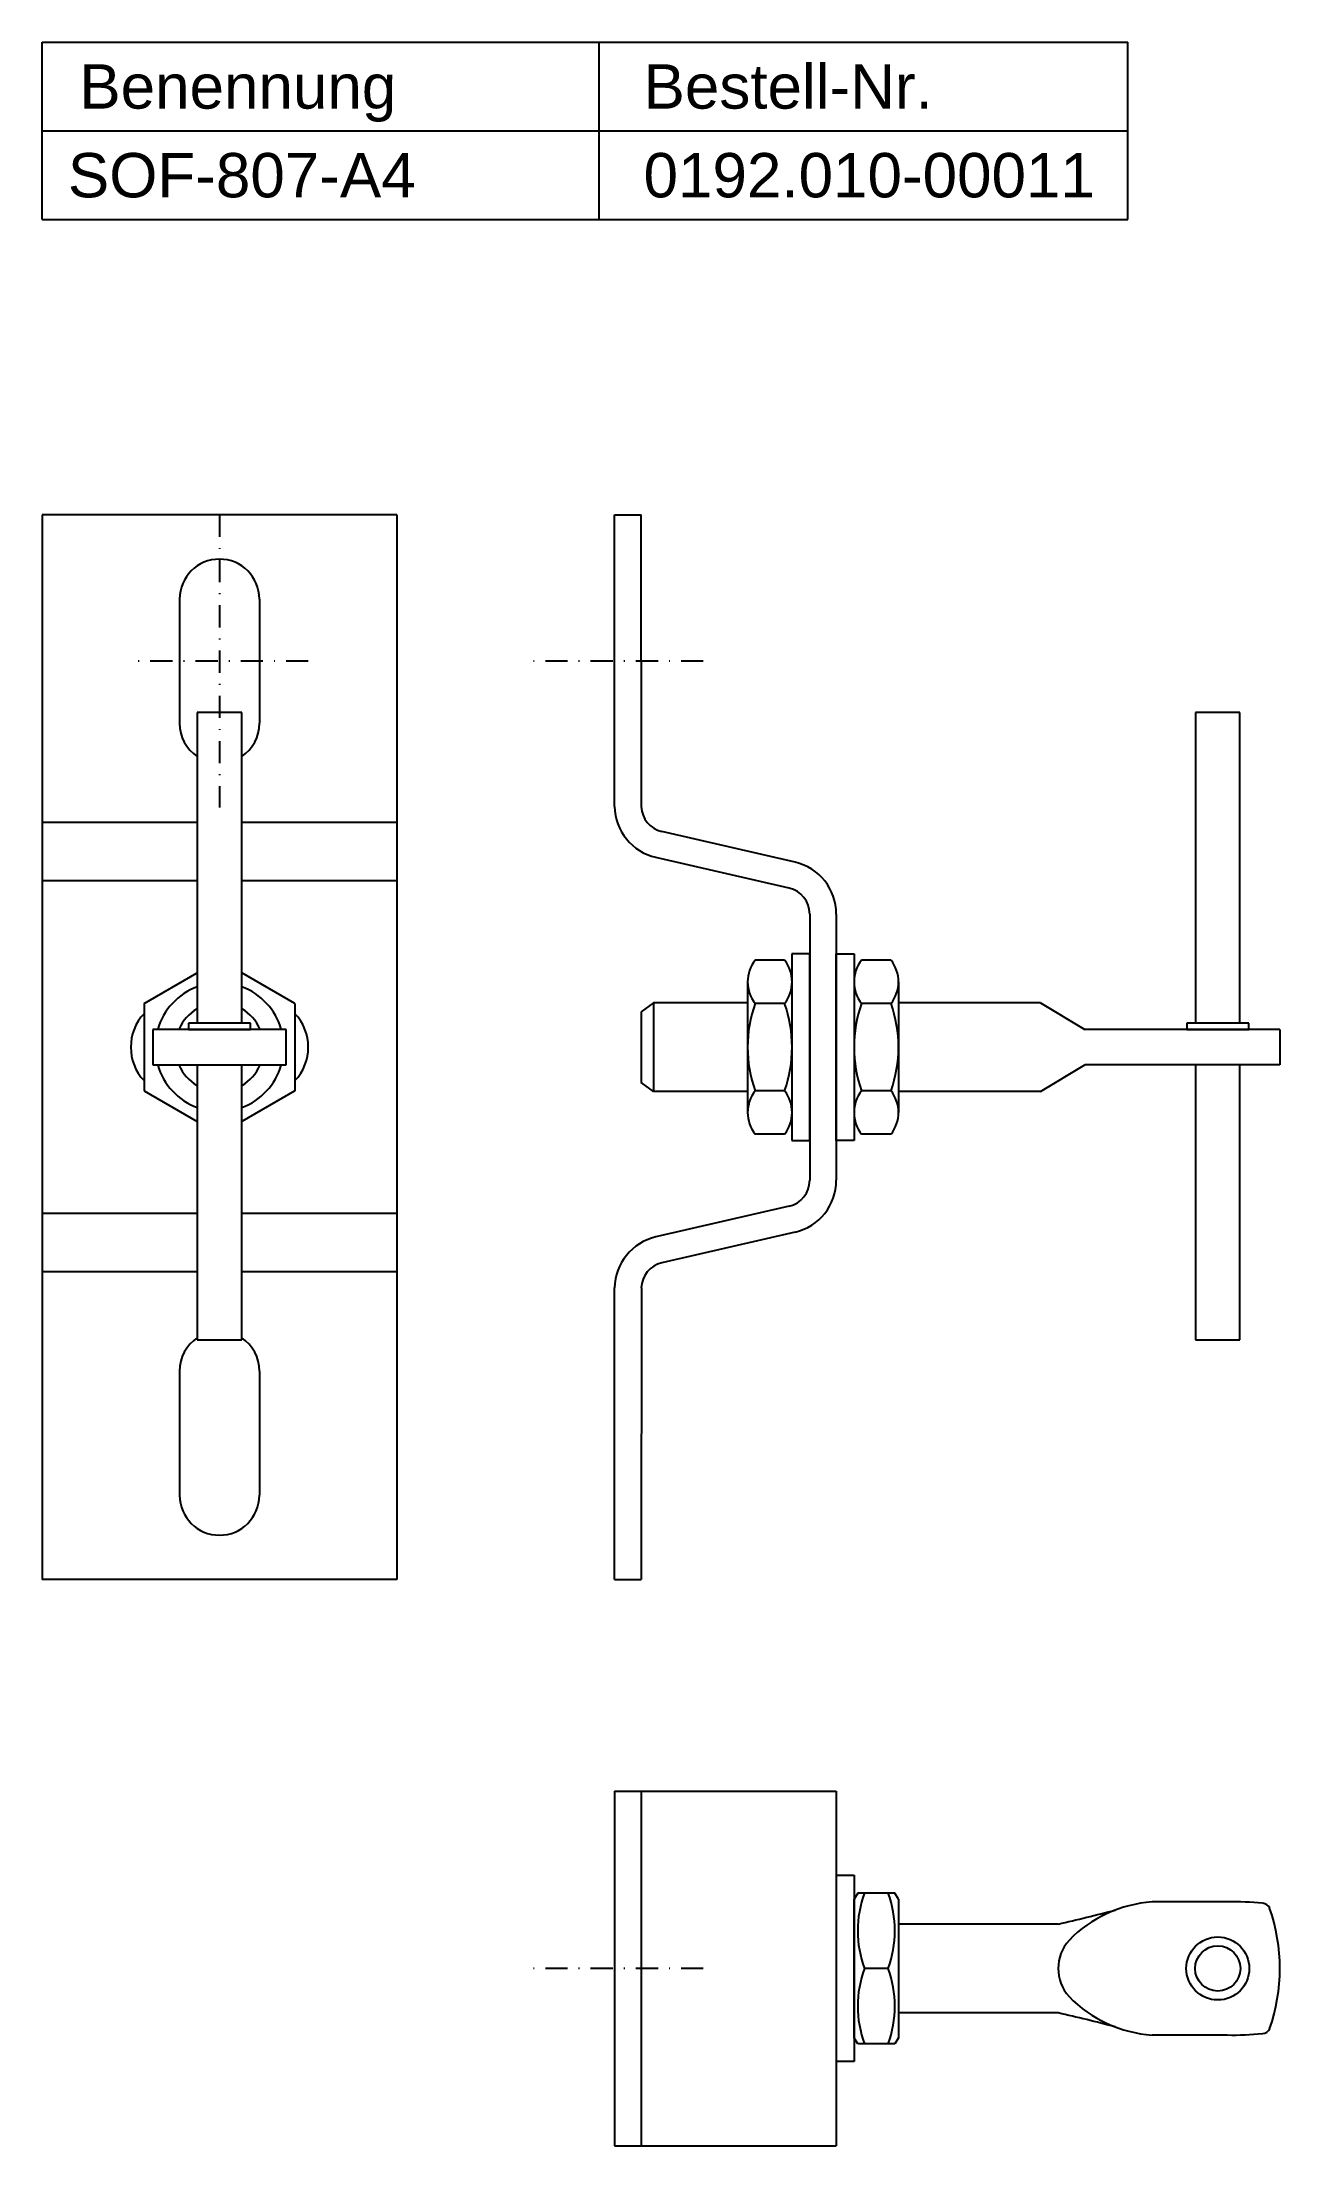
# Model space of a CAD drawing. Header units: millimetres. Extents: x 707 to 846, y 22 to 259.
import ezdxf

# ---------------------------------------------------------------- set-up
doc = ezdxf.new("R2010")
doc.units = ezdxf.units.MM
doc.header["$LTSCALE"] = 10
doc.linetypes.add('STRICHPUNKT2', pattern=[0.5, 0.25, -0.125, 0, -0.125])
doc.layers.add('HALFEN', color=2, linetype='Continuous')
doc.styles.add('ARIAL50', font='ARIAL.TTF', dxfattribs={"height": 5})

msp = doc.modelspace()

# ---------------------------------------------------------------- linework, layer by layer
at = {"layer": 'HALFEN'}
for p, q in [((706.88, 259.37), (829.26, 259.37)), ((706.88, 239.37), (706.88, 259.37)), ((769.68, 239.37), (769.68, 259.37)), ((829.26, 239.37), (829.26, 259.37)), ((706.88, 249.37), (829.26, 249.37)), ((769.68, 249.37), (829.26, 249.37)), ((769.68, 249.37), (829.26, 249.37)), ((706.88, 239.37), (829.26, 239.37)), ((769.68, 239.37), (829.26, 239.37)), ((769.68, 239.37), (829.26, 239.37)), ((769.68, 239.37), (829.26, 239.37)), ((746.88, 206.1), (706.88, 206.1)), ((706.88, 206.1), (706.88, 86.1)), ((746.88, 206.1), (746.88, 86.1)), ((771.41, 173.23), (771.41, 206.1)), ((771.41, 206.1), (774.41, 206.1)), ((774.43, 173.21), (774.41, 206.1)), ((722.38, 196.6), (722.38, 182.6)), ((731.38, 196.6), (731.38, 182.6)), ((729.38, 183.8), (724.38, 183.8)), ((724.38, 183.8), (724.38, 148.8)), ((729.38, 148.8), (729.38, 183.8)), ((841.91, 183.8), (836.91, 183.8)), ((836.91, 183.8), (836.91, 148.8)), ((841.91, 148.8), (841.91, 183.8)), ((791.76, 166.94), (776.74, 170.41)), ((791.09, 164.02), (776.06, 167.49)), ((793.41, 161.1), (793.41, 131.1)), ((796.41, 161.1), (796.41, 131.1)), ((791.41, 156.6), (791.41, 135.6)), ((793.41, 156.6), (791.41, 156.6)), ((793.41, 135.6), (793.41, 156.6)), ((796.41, 135.6), (796.41, 156.6)), ((796.41, 156.6), (798.41, 156.6)), ((798.41, 156.6), (798.41, 135.6)), ((718.38, 151.01), (724.38, 154.47)), ((735.38, 151.01), (729.38, 154.47)), ((790.57, 155.92), (787.26, 155.92)), ((802.57, 155.92), (799.26, 155.92)), ((786.41, 153.46), (786.41, 138.74)), ((803.41, 153.46), (803.41, 138.74)), ((718.38, 151.01), (718.38, 141.19)), ((735.38, 151.01), (735.38, 141.19)), ((775.81, 151.1), (774.41, 150.1)), ((774.41, 150.1), (774.41, 142.1)), ((775.81, 151.1), (775.81, 141.1)), ((786.41, 151.1), (775.81, 151.1)), ((790.57, 151.01), (787.26, 151.01)), ((802.57, 151.01), (799.26, 151.01)), ((819.41, 151.1), (803.41, 151.1)), ((819.41, 151.1), (824.41, 148.1)), ((734.38, 148.1), (719.38, 148.1)), ((719.38, 148.1), (719.38, 144.1)), ((730.38, 148.8), (723.38, 148.8)), ((723.38, 148.8), (723.38, 148.1)), ((723.38, 148.1), (730.38, 148.1)), ((723.38, 148.1), (730.38, 148.1)), ((730.38, 148.1), (730.38, 148.8)), ((734.38, 144.1), (734.38, 148.1)), ((846.41, 148.1), (824.41, 148.1)), ((842.91, 148.8), (835.91, 148.8)), ((835.91, 148.8), (835.91, 148.1)), ((835.91, 148.1), (842.91, 148.1)), ((842.91, 148.1), (842.91, 148.8)), ((846.41, 148.1), (846.41, 144.1)), ((719.38, 144.1), (734.38, 144.1)), ((724.38, 144.1), (724.38, 113.1)), ((729.38, 113.1), (729.38, 144.1)), ((819.41, 141.1), (824.41, 144.1)), ((846.41, 144.1), (824.41, 144.1)), ((836.91, 144.1), (836.91, 113.1)), ((841.91, 113.1), (841.91, 144.1)), ((718.38, 141.19), (724.38, 137.73)), ((735.38, 141.19), (729.38, 137.73)), ((775.81, 141.1), (774.41, 142.1)), ((786.41, 141.1), (775.81, 141.1)), ((790.57, 141.19), (787.26, 141.19)), ((802.57, 141.19), (799.26, 141.19)), ((819.41, 141.1), (803.41, 141.1)), ((790.57, 136.28), (787.26, 136.28)), ((791.41, 135.6), (793.41, 135.6)), ((798.41, 135.6), (796.41, 135.6)), ((802.57, 136.28), (799.26, 136.28)), ((791.09, 128.18), (776.06, 124.71)), ((791.76, 125.25), (776.74, 121.78)), ((771.41, 86.1), (771.41, 118.96)), ((774.43, 118.99), (774.41, 86.1)), ((724.38, 113.1), (729.38, 113.1)), ((836.91, 113.1), (841.91, 113.1)), ((722.38, 109.6), (722.38, 95.6)), ((731.38, 109.6), (731.38, 95.6)), ((746.88, 86.1), (706.88, 86.1)), ((771.41, 86.1), (774.41, 86.1)), ((771.41, 62.27), (796.41, 62.27)), ((771.41, 62.27), (771.41, 22.27)), ((774.41, 62.27), (774.41, 22.27)), ((796.41, 62.27), (796.41, 22.27)), ((796.41, 52.77), (798.41, 52.77)), ((798.41, 52.77), (798.41, 31.77)), ((798.82, 50.77), (798.41, 50.07)), ((798.41, 34.47), (798.41, 50.07)), ((803.01, 50.77), (798.82, 50.77)), ((803.41, 50.07), (803.01, 50.77)), ((803.41, 50.07), (803.41, 34.47)), ((798.41, 49.64), (798.41, 34.91)), ((840.48, 49.77), (832.01, 49.77)), ((821.4, 47.27), (803.41, 47.27)), ((802.25, 42.27), (799.58, 42.27)), ((821.4, 37.27), (803.41, 37.27)), ((798.82, 33.77), (798.41, 34.47)), ((803.01, 33.77), (798.82, 33.77)), ((803.41, 34.47), (803.01, 33.77)), ((840.48, 34.77), (832.01, 34.77)), ((798.41, 31.77), (796.41, 31.77)), ((771.41, 22.27), (796.41, 22.27))]:
    msp.add_line(p, q, dxfattribs=at)
at = {"layer": 'HALFEN', "color": 1, "linetype": 'STRICHPUNKT2'}
for p, q in [((726.88, 206.1), (726.88, 173.1)), ((736.88, 189.6), (716.88, 189.6)), ((781.41, 189.6), (761.41, 189.6)), ((781.41, 42.27), (761.41, 42.27))]:
    msp.add_line(p, q, dxfattribs=at)
at = {"layer": 'HALFEN', "ltscale": 20}
for p, q in [((724.38, 171.42), (706.88, 171.42)), ((746.88, 171.42), (729.38, 171.42)), ((724.38, 164.83), (706.88, 164.83)), ((746.88, 164.83), (729.38, 164.83)), ((724.38, 127.36), (706.88, 127.36)), ((746.88, 127.36), (729.38, 127.36)), ((724.38, 120.78), (706.88, 120.78)), ((746.88, 120.78), (729.38, 120.78))]:
    msp.add_line(p, q, dxfattribs=at)
at = {"layer": 'HALFEN'}
for radius in [3.55, 2.55]:
    msp.add_circle((839.41, 42.27), radius, dxfattribs=at)
for centre, radius, start, end in [((726.88, 196.6), 4.5, 0, 180), ((726.88, 182.6), 4.5, 180, 236.251), ((726.88, 182.6), 4.5, 303.749, 0), ((777.41, 173.34), 6, 181, 257), ((777.4, 173.31), 2.98, 182.0258, 257.1625), ((790.41, 161.1), 6, 0, 77), ((790.41, 161.1), 3, 0, 77), ((790.41, 153.46), 4, 142.1211, 217.8789), ((787.42, 153.46), 4, 322.1211, 37.8789), ((802.41, 153.46), 4, 142.1211, 217.8789), ((799.42, 153.46), 4, 322.1211, 37.8789), ((726.88, 146.1), 7.25, 110.1713, 163.9866), ((726.88, 146.1), 7.25, 16.0134, 69.8287), ((722.38, 146.1), 5.5, 136.6582, 223.3418), ((722.38, 146.1), 5.5, 136.6582, 223.3418), ((726.88, 146.1), 5, 120, 156.4218), ((726.88, 146.1), 5, 23.5782, 60), ((731.38, 146.1), 5.5, 316.6582, 43.3418), ((731.38, 146.1), 5.5, 316.6582, 43.3418), ((801.14, 146.1), 14.73, 160.5288, 199.4712), ((776.69, 146.1), 14.73, 340.5288, 19.4712), ((813.14, 146.1), 14.73, 160.5288, 199.4712), ((788.69, 146.1), 14.73, 340.5288, 19.4712), ((726.88, 146.1), 7.25, 196.0134, 249.8287), ((726.88, 146.1), 5, 203.5782, 240), ((726.88, 146.1), 7.25, 290.1713, 343.9866), ((726.88, 146.1), 5, 300, 336.4218), ((790.41, 138.74), 4, 142.1211, 217.8789), ((787.42, 138.74), 4, 322.1211, 37.8789), ((802.41, 138.74), 4, 142.1211, 217.8789), ((799.42, 138.74), 4, 322.1211, 37.8789), ((790.41, 131.1), 3, 283, 0), ((790.41, 131.1), 6, 283, 0), ((777.41, 118.86), 6, 103, 179), ((777.4, 118.88), 2.98, 102.8375, 177.9742), ((726.88, 109.6), 4.5, 123.749, 180), ((726.88, 109.6), 4.5, 0, 56.251), ((726.88, 95.6), 4.5, 180, 0), ((811.07, 46.52), 12.25, 159.7054, 200.2946), ((790.76, 46.52), 12.25, 339.7054, 20.2946), ((779.11, 233.8), 191.26, 282.7768, 284.7602), ((833.04, 35.25), 14.56, 94.054, 135.5862), ((841.14, 16.4), 33.38, 84.2805, 91.1293), ((844.37, 48.62), 1, 26.8933, 84.2805), ((825.86, 42.27), 20.55, 340.6884, 19.3116), ((826.13, 42.27), 4.71, 137.7744, 222.2256), ((811.07, 38.02), 12.25, 159.7054, 200.2946), ((790.76, 38.02), 12.25, 339.7054, 20.2946), ((833.04, 49.29), 14.56, 224.4138, 265.946), ((779.11, -149.26), 191.26, 75.2398, 77.2232), ((841.14, 68.15), 33.38, 268.8707, 275.7195), ((844.37, 35.93), 1, 275.7195, 333.1067)]:
    msp.add_arc(centre, radius, start, end, dxfattribs=at)

# ---------------------------------------------------------------- texts
at = {"layer": 'HALFEN', "style": 'ARIAL50'}
for s, p in [('Benennung', (711.08, 251.87)), ('Bestell-Nr.', (774.68, 251.87)), ('SOF-807-A4', (709.79, 241.87)), ('0192.010-00011', (774.68, 241.87))]:
    msp.add_text(s, height=5, dxfattribs=at).set_placement(p)

doc.saveas('drawing.dxf')
